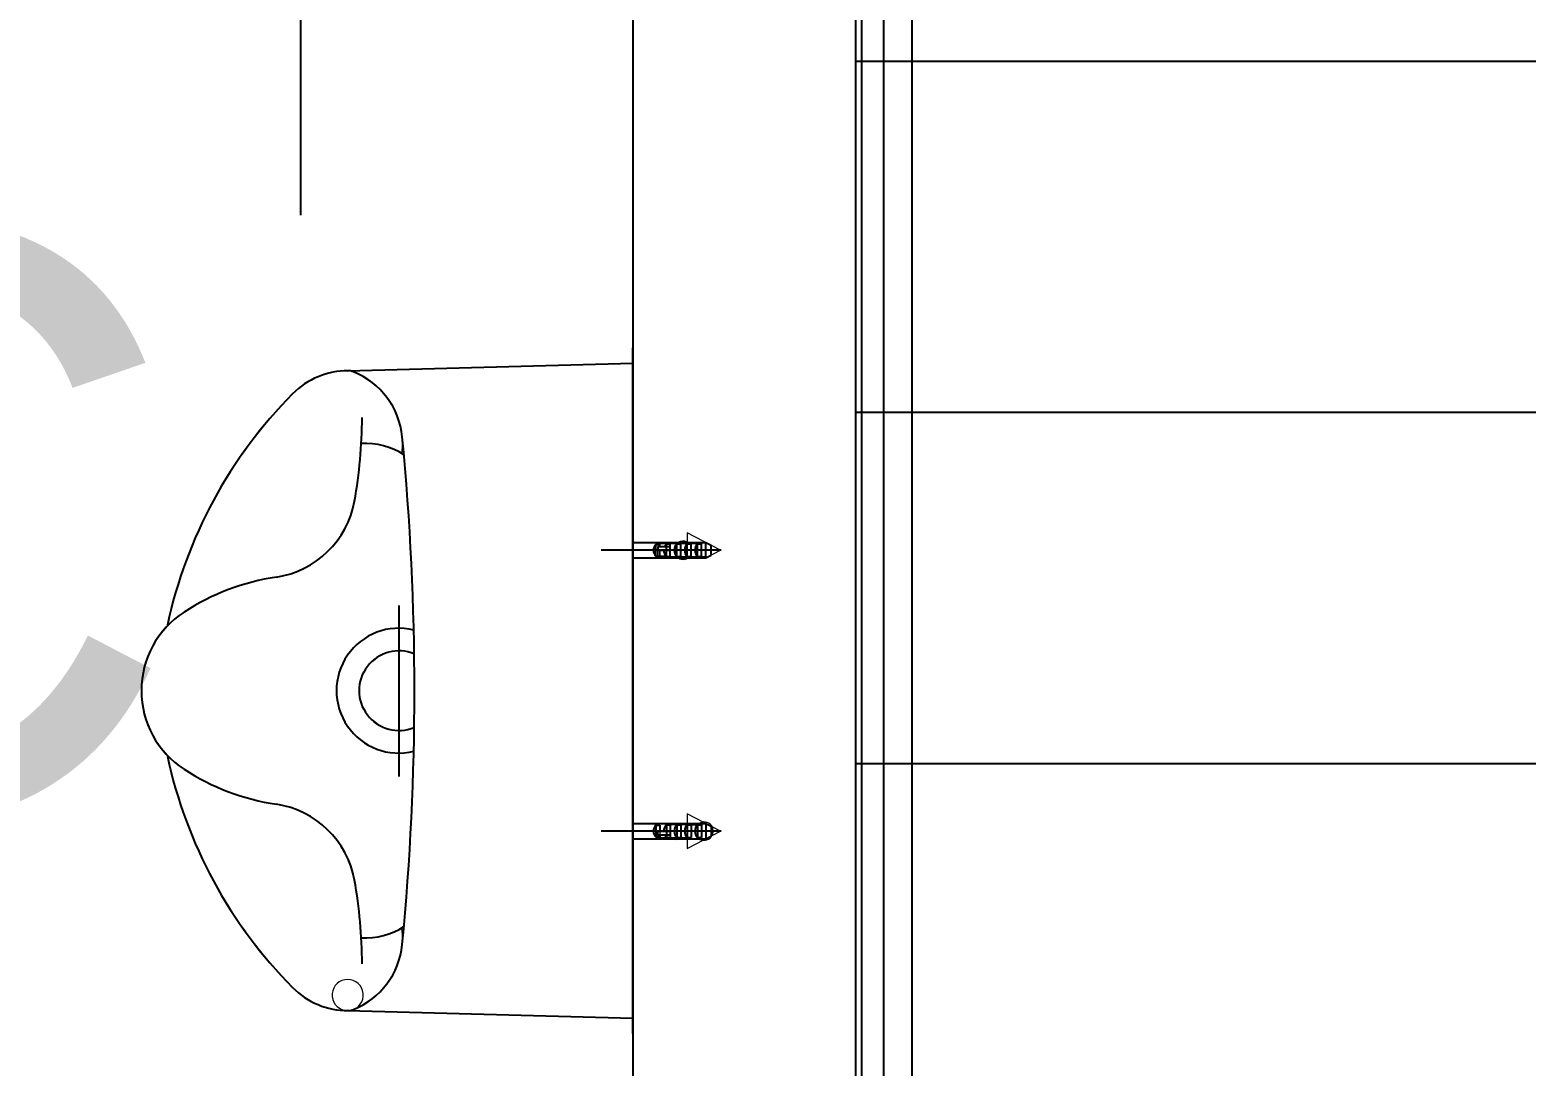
# Model space of a CAD drawing. Header units: millimetres. Extents: x 2148 to 2681, y 758 to 986.
# Drawn here: x 2348.833 to 2349.472, y 962.619 to 963.062 of the extents above; entities that cross this region are included whole.
import ezdxf

# ---------------------------------------------------------------- set-up
doc = ezdxf.new("R2010")
doc.units = ezdxf.units.MM
doc.linetypes.add('CENTER2', pattern=[28.575, 19.05, -3.175, 3.175, -3.175])
for name, color, linetype in [('0.1', 193, 'Continuous'), ('0.4', 121, 'Continuous'), ('contrucion line05', 86, 'Continuous'), ('DR', 7, 'Continuous'), ('ELAYOUT', 4, 'Continuous'), ('S_GRID LINES', 252, 'Continuous'), ('TEXT', 6, 'Continuous')]:
    doc.layers.add(name, color=color, linetype=linetype)
doc.styles.add('SWISS', font='swissl.ttf')

msp = doc.modelspace()

# ---------------------------------------------------------------- linework, layer by layer
at = {"layer": '0.1'}
for p, q in [((2349.090874, 962.6331659, 0), (2349.090874, 962.9259989, 0)), ((2349.090874, 962.6331659, 0), (2349.090874, 962.9259989, 0)), ((2348.968959, 962.9162481, 0), (2349.090874, 962.9195161, 0)), ((2348.968959, 962.9162481, 0), (2349.090874, 962.9195161, 0)), ((2349.090874, 962.9195161, 0), (2349.090874, 962.6396487, 0)), ((2349.090874, 962.9195161, 0), (2349.090874, 962.6396487, 0)), ((2348.9908743, 962.8159082, 0), (2348.9908743, 962.7429762, 0)), ((2348.9908743, 962.8159082, 0), (2348.9908743, 962.7429762, 0)), ((2348.968959, 962.6429167, 0), (2349.090874, 962.6396487, 0)), ((2348.968959, 962.6429167, 0), (2349.090874, 962.6396487, 0))]:
    msp.add_line(p, q, dxfattribs=at)
for centre, radius, start, end in [((2348.9691651, 962.8829155, 0), 0.0333332, 90, 135.2398539), ((2348.9691651, 962.8829155, 0), 0.0333332, 90, 135.2398539), ((2348.9690002, 962.9095816, 0), 0.0066666, 68.2052513, 90.3541978), ((2348.9690002, 962.9095816, 0), 0.0066666, 68.2052513, 90.3541978), ((2348.9590994, 962.8848211, 0), 0.0333332, 5.5579196, 68.2052513), ((2348.9590994, 962.8848211, 0), 0.0333332, 5.5579196, 68.2052513), ((2349.0875082, 962.765559, 0), 0.1999995, 135.2398539, 167.8570665), ((2349.0875082, 962.765559, 0), 0.1999995, 135.2398539, 167.8570665), ((2348.7751321, 962.8962488, 0), 0.1999995, 349.707183, 0), ((2348.7751321, 962.8962488, 0), 0.1999995, 349.707183, 0), ((2348.9766021, 962.8551892, 0), 0.0299999, 56.8616794, 93.4005379), ((2348.9766021, 962.8551892, 0), 0.0299999, 56.8616794, 93.4005379), ((2347.877614, 962.7795824, 0), 1.1199269, 354.4420804, 5.5579196), ((2347.877614, 962.7795824, 0), 1.1199269, 354.4420804, 5.5579196), ((2348.9325569, 962.8676602, 0), 0.0399999, 278.6098964, 349.707183), ((2348.9325569, 962.8676602, 0), 0.0399999, 278.6098964, 349.707183), ((2348.9535157, 962.7292383, 0), 0.0999997, 98.6098964, 122.9579081), ((2348.9535157, 962.7292383, 0), 0.0999997, 98.6098964, 122.9579081), ((2348.9208744, 962.7795824, 0), 0.0399999, 122.9579081, 237.0420919), ((2348.9208744, 962.7795824, 0), 0.0399999, 122.9579081, 237.0420919), ((2349.0223333, 962.7795824, 0), 0.133333, 167.8570665, 168.0735343), ((2349.0223333, 962.7795824, 0), 0.133333, 167.8570665, 168.0735343), ((2348.9908743, 962.7795824, 0), 0.0266666, 76.1859408, 283.8140592), ((2348.9908743, 962.7795824, 0), 0.0266666, 76.1859408, 283.8140592), ((2348.9908743, 962.7795824, 0), 0.017, 67.3130539, 292.6869461), ((2348.9908743, 962.7795824, 0), 0.017, 67.3130539, 292.6869461), ((2349.0223333, 962.7795824, 0), 0.133333, 191.9264657, 192.1429335), ((2349.0223333, 962.7795824, 0), 0.133333, 191.9264657, 192.1429335), ((2349.0875082, 962.7936058, 0), 0.1999995, 192.1429335, 224.7601461), ((2349.0875082, 962.7936058, 0), 0.1999995, 192.1429335, 224.7601461), ((2348.9535157, 962.8299265, 0), 0.0999997, 237.0420919, 261.3901036), ((2348.9535157, 962.8299265, 0), 0.0999997, 237.0420919, 261.3901036), ((2348.9325569, 962.6915046, 0), 0.0399999, 10.292817, 81.3901036), ((2348.9325569, 962.6915046, 0), 0.0399999, 10.292817, 81.3901036), ((2348.7751321, 962.662916, 0), 0.1999995, 0, 10.292817), ((2348.7751321, 962.662916, 0), 0.1999995, 0, 10.292817), ((2348.9766021, 962.7039756, 0), 0.0299999, 266.5994621, 303.1383206), ((2348.9766021, 962.7039756, 0), 0.0299999, 266.5994621, 303.1383206), ((2348.9590994, 962.6743437, 0), 0.0333332, 291.7947487, 354.4420804), ((2348.9590994, 962.6743437, 0), 0.0333332, 291.7947487, 354.4420804), ((2348.9691651, 962.6762493, 0), 0.0333332, 224.7601461, 270), ((2348.9691651, 962.6762493, 0), 0.0333332, 224.7601461, 270), ((2348.9690002, 962.6495833, 0), 0.0066666, 269.6458022, 291.7947487), ((2348.9690002, 962.6495833, 0), 0.0066666, 269.6458022, 291.7947487)]:
    msp.add_arc(centre, radius, start, end, dxfattribs=at)
at = {"layer": '0.4', "color": 193, "lineweight": 0, "ltscale": 0.5}
for p, q in [((2349.090874, 962.9195161, 0), (2348.968959, 962.9162481, 0)), ((2349.090874, 962.9195161, 0), (2348.968959, 962.9162481, 0)), ((2349.090874, 962.842823, 0), (2349.090874, 962.9195161, 0)), ((2349.090874, 962.842823, 0), (2349.090874, 962.9195161, 0)), ((2349.090874, 962.7228233, 0), (2349.090874, 962.8395823, 0)), ((2349.090874, 962.7228233, 0), (2349.090874, 962.8395823, 0)), ((2348.9908743, 962.7625825, 0), (2348.9908743, 962.7965824, 0)), ((2348.9908743, 962.7625825, 0), (2348.9908743, 962.7965824, 0)), ((2349.090874, 962.6396487, 0), (2349.090874, 962.7228233, 0)), ((2349.090874, 962.6396487, 0), (2349.090874, 962.7228233, 0)), ((2348.968959, 962.6429167, 0), (2349.090874, 962.6396487, 0)), ((2348.968959, 962.6429167, 0), (2349.090874, 962.6396487, 0))]:
    msp.add_line(p, q, dxfattribs=at)
at = {"layer": '0.4', "color": 86, "lineweight": 0, "ltscale": 0.5}
for p, q in [((2349.1282072, 962.8395823, 0), (2349.1140221, 962.8469704, 0)), ((2349.1140221, 962.8469704, 0), (2349.1140221, 962.8431338, 0)), ((2349.1282072, 962.8395823, 0), (2349.1140221, 962.8469704, 0)), ((2349.1140221, 962.8469704, 0), (2349.1140221, 962.8431338, 0)), ((2349.1101866, 962.842823, 0), (2349.090874, 962.842823, 0)), ((2349.1101866, 962.842823, 0), (2349.090874, 962.842823, 0)), ((2349.090874, 962.8395823, 0), (2349.1084666, 962.8395823, 0)), ((2349.090874, 962.8395823, 0), (2349.1084666, 962.8395823, 0)), ((2349.0995777, 962.8395823, 0), (2349.1006888, 962.8395823, 0)), ((2349.0995777, 962.8395823, 0), (2349.1006888, 962.8395823, 0)), ((2349.1095777, 962.8423137, 0), (2349.1006888, 962.8423137, 0)), ((2349.1006888, 962.8423137, 0), (2349.1006888, 962.8368508, 0)), ((2349.1095777, 962.8423137, 0), (2349.1006888, 962.8423137, 0)), ((2349.1006888, 962.8423137, 0), (2349.1006888, 962.8368508, 0)), ((2349.1006888, 962.8395823, 0), (2349.1006888, 962.8370823, 0)), ((2349.1006888, 962.8395823, 0), (2349.1006888, 962.8370823, 0)), ((2349.1014276, 962.8368508, 0), (2349.1014276, 962.8395823, 0)), ((2349.1014276, 962.8395823, 0), (2349.1067999, 962.8395823, 0)), ((2349.1014276, 962.8368508, 0), (2349.1014276, 962.8395823, 0)), ((2349.1014276, 962.8395823, 0), (2349.1067999, 962.8395823, 0)), ((2349.1023555, 962.8370823, 0), (2349.1023555, 962.8395823, 0)), ((2349.1023555, 962.8395823, 0), (2349.1040221, 962.8395823, 0)), ((2349.1023555, 962.8370823, 0), (2349.1023555, 962.8395823, 0)), ((2349.1023555, 962.8395823, 0), (2349.1040221, 962.8395823, 0)), ((2349.1040221, 962.8395823, 0), (2349.1051332, 962.8395823, 0)), ((2349.1040221, 962.8395823, 0), (2349.1051332, 962.8395823, 0)), ((2349.1051332, 962.8395823, 0), (2349.1051332, 962.8368508, 0)), ((2349.1051332, 962.8395823, 0), (2349.1051332, 962.8368508, 0)), ((2349.1067999, 962.8395823, 0), (2349.1067999, 962.8368508, 0)), ((2349.1067999, 962.8395823, 0), (2349.1067999, 962.8368508, 0)), ((2349.1201332, 962.8423137, 0), (2349.1095777, 962.8423137, 0)), ((2349.1095777, 962.8420823, 0), (2349.1095777, 962.8423137, 0)), ((2349.1095777, 962.8423137, 0), (2349.1112443, 962.8423137, 0)), ((2349.1201332, 962.8423137, 0), (2349.1095777, 962.8423137, 0)), ((2349.1095777, 962.8420823, 0), (2349.1095777, 962.8423137, 0)), ((2349.1095777, 962.8423137, 0), (2349.1112443, 962.8423137, 0)), ((2349.1112443, 962.8420823, 0), (2349.1095777, 962.8420823, 0)), ((2349.1112443, 962.8420823, 0), (2349.1095777, 962.8420823, 0)), ((2349.1112443, 962.8423137, 0), (2349.1112443, 962.8420823, 0)), ((2349.1112443, 962.8423137, 0), (2349.1112443, 962.8420823, 0)), ((2349.1201332, 962.8368508, 0), (2349.1201332, 962.8423137, 0)), ((2349.1201332, 962.8368508, 0), (2349.1201332, 962.8423137, 0)), ((2349.121985, 962.8363415, 0), (2349.1282072, 962.8395823, 0)), ((2349.121985, 962.8363415, 0), (2349.1282072, 962.8395823, 0)), ((2349.1006888, 962.8368508, 0), (2349.1201332, 962.8368508, 0)), ((2349.1006888, 962.8368508, 0), (2349.1201332, 962.8368508, 0)), ((2349.1067999, 962.8368508, 0), (2349.1014276, 962.8368508, 0)), ((2349.1067999, 962.8368508, 0), (2349.1014276, 962.8368508, 0)), ((2349.1049249, 962.8370823, 0), (2349.1023555, 962.8370823, 0)), ((2349.1049249, 962.8370823, 0), (2349.1023555, 962.8370823, 0)), ((2349.1023555, 962.8362664, 0), (2349.1023555, 962.8363415, 0)), ((2349.1023555, 962.8363415, 0), (2349.103863, 962.8363415, 0)), ((2349.1023555, 962.8362664, 0), (2349.1023555, 962.8363415, 0)), ((2349.1023555, 962.8363415, 0), (2349.103863, 962.8363415, 0)), ((2349.1151814, 962.8368508, 0), (2349.121985, 962.8368508, 0)), ((2349.1151814, 962.8368508, 0), (2349.121985, 962.8368508, 0)), ((2349.1184665, 962.8368508, 0), (2349.1196259, 962.8368508, 0)), ((2349.1184665, 962.8368508, 0), (2349.1196259, 962.8368508, 0)), ((2349.121985, 962.8368508, 0), (2349.121985, 962.8363415, 0)), ((2349.121985, 962.8368508, 0), (2349.121985, 962.8363415, 0)), ((2349.1282072, 962.7195826, 0), (2349.1140221, 962.7269707, 0)), ((2349.1140221, 962.7269707, 0), (2349.1140221, 962.722314, 0)), ((2349.1282072, 962.7195826, 0), (2349.1140221, 962.7269707, 0)), ((2349.1140221, 962.7269707, 0), (2349.1140221, 962.722314, 0)), ((2349.090874, 962.7228233, 0), (2349.1006888, 962.7228233, 0)), ((2349.1190754, 962.7228233, 0), (2349.090874, 962.7228233, 0)), ((2349.090874, 962.7228233, 0), (2349.1006888, 962.7228233, 0)), ((2349.1190754, 962.7228233, 0), (2349.090874, 962.7228233, 0)), ((2349.0999681, 962.7180085, 0), (2349.1006888, 962.7180085, 0)), ((2349.0999681, 962.7180085, 0), (2349.1006888, 962.7180085, 0)), ((2349.1006888, 962.7228233, 0), (2349.1006888, 962.7220826, 0)), ((2349.1006888, 962.7228233, 0), (2349.1006888, 962.7220826, 0)), ((2349.1006888, 962.7220826, 0), (2349.1023555, 962.7220826, 0)), ((2349.1006888, 962.7220826, 0), (2349.1023555, 962.7220826, 0)), ((2349.1006888, 962.7180085, 0), (2349.1006888, 962.7170826, 0)), ((2349.1006888, 962.7170826, 0), (2349.1006888, 962.7180085, 0)), ((2349.1006888, 962.7180085, 0), (2349.1014276, 962.7180085, 0)), ((2349.1006888, 962.7180085, 0), (2349.1006888, 962.7170826, 0)), ((2349.1006888, 962.7170826, 0), (2349.1006888, 962.7180085, 0)), ((2349.1006888, 962.7180085, 0), (2349.1014276, 962.7180085, 0)), ((2349.1014276, 962.7170826, 0), (2349.1006888, 962.7170826, 0)), ((2349.1014276, 962.7170826, 0), (2349.1006888, 962.7170826, 0)), ((2349.1014276, 962.7195826, 0), (2349.1014276, 962.7170826, 0)), ((2349.1014276, 962.7180085, 0), (2349.1014276, 962.7195826, 0)), ((2349.1014276, 962.7195826, 0), (2349.1023555, 962.7195826, 0)), ((2349.1023555, 962.7195826, 0), (2349.1014276, 962.7195826, 0)), ((2349.1014276, 962.7195826, 0), (2349.1014276, 962.7170826, 0)), ((2349.1014276, 962.7180085, 0), (2349.1014276, 962.7195826, 0)), ((2349.1014276, 962.7195826, 0), (2349.1023555, 962.7195826, 0)), ((2349.1023555, 962.7195826, 0), (2349.1014276, 962.7195826, 0)), ((2349.1023555, 962.7220826, 0), (2349.1023555, 962.7168511, 0)), ((2349.1023555, 962.7220826, 0), (2349.1023555, 962.7168511, 0)), ((2349.1023555, 962.7168511, 0), (2349.1156888, 962.7168511, 0)), ((2349.1023555, 962.7168511, 0), (2349.1156888, 962.7168511, 0)), ((2349.1140221, 962.722314, 0), (2349.1051332, 962.722314, 0)), ((2349.1051332, 962.722314, 0), (2349.1051332, 962.7195826, 0)), ((2349.1140221, 962.722314, 0), (2349.1051332, 962.722314, 0)), ((2349.1051332, 962.722314, 0), (2349.1051332, 962.7195826, 0)), ((2349.1051332, 962.7195826, 0), (2349.1140221, 962.7195826, 0)), ((2349.1051332, 962.7195826, 0), (2349.1140221, 962.7195826, 0)), ((2349.1095777, 962.7168511, 0), (2349.110737, 962.7168511, 0)), ((2349.1095777, 962.716031, 0), (2349.1095777, 962.7168511, 0)), ((2349.1095777, 962.7168511, 0), (2349.110737, 962.7168511, 0)), ((2349.1095777, 962.7168511, 0), (2349.110737, 962.7168511, 0)), ((2349.1095777, 962.716031, 0), (2349.1095777, 962.7168511, 0)), ((2349.1095777, 962.7168511, 0), (2349.110737, 962.7168511, 0)), ((2349.1140221, 962.7195826, 0), (2349.1140221, 962.7121945, 0)), ((2349.1140221, 962.7121945, 0), (2349.1282072, 962.7195826, 0)), ((2349.1140221, 962.7195826, 0), (2349.1140221, 962.7121945, 0)), ((2349.1140221, 962.7121945, 0), (2349.1282072, 962.7195826, 0)), ((2349.1156888, 962.7168511, 0), (2349.1156888, 962.722314, 0)), ((2349.1156888, 962.722314, 0), (2349.1184665, 962.722314, 0)), ((2349.1156888, 962.7168511, 0), (2349.1156888, 962.722314, 0)), ((2349.1156888, 962.722314, 0), (2349.1184665, 962.722314, 0)), ((2349.1184665, 962.7168511, 0), (2349.1184665, 962.7195826, 0)), ((2349.1184665, 962.7195826, 0), (2349.1201332, 962.7195826, 0)), ((2349.1184665, 962.7168511, 0), (2349.1184665, 962.7195826, 0)), ((2349.1184665, 962.7195826, 0), (2349.1201332, 962.7195826, 0)), ((2349.1196259, 962.7168511, 0), (2349.1184665, 962.7168511, 0)), ((2349.1196259, 962.7168511, 0), (2349.1184665, 962.7168511, 0)), ((2349.1201332, 962.7195826, 0), (2349.1201332, 962.7174944, 0)), ((2349.1201332, 962.7195826, 0), (2349.1201332, 962.7174944, 0)), ((2349.1023555, 962.7162667, 0), (2349.1023555, 962.7163418, 0)), ((2349.1023555, 962.7163418, 0), (2349.103863, 962.7163418, 0)), ((2349.1023555, 962.7162667, 0), (2349.1023555, 962.7163418, 0)), ((2349.1023555, 962.7163418, 0), (2349.103863, 962.7163418, 0))]:
    msp.add_line(p, q, dxfattribs=at)
at = {"layer": '0.4', "color": 193, "lineweight": 0, "ltscale": 0.5}
for centre, radius, start, end in [((2348.9691651, 962.8829155, 0), 0.0333332, 90.3541978, 135.2398539), ((2348.9691651, 962.8829155, 0), 0.0333332, 90.3541978, 135.2398539), ((2348.9690002, 962.9095816, 0), 0.0066666, 68.2052513, 90.3541978), ((2348.9690002, 962.9095816, 0), 0.0066666, 68.2052513, 90.3541978), ((2348.9690002, 962.9095816, 0), 0.0066666, 68.2052513, 90.3541978), ((2348.9690002, 962.9095816, 0), 0.0066666, 68.2052513, 90.3541978), ((2348.9590994, 962.8848211, 0), 0.0333332, 353.1068237, 68.2052513), ((2348.9590994, 962.8848211, 0), 0.0333332, 5.5579196, 68.2052513), ((2348.9590994, 962.8848211, 0), 0.0333332, 353.1068237, 68.2052513), ((2348.9590994, 962.8848211, 0), 0.0333332, 5.5579196, 68.2052513), ((2349.0875082, 962.765559, 0), 0.1999995, 135.2398539, 168.0015265), ((2349.0875082, 962.765559, 0), 0.1999995, 135.2398539, 168.0015265), ((2347.877614, 962.7795824, 0), 1.1199269, 354.4420804, 5.5579196), ((2347.877614, 962.7795824, 0), 1.1199269, 354.4420804, 5.5579196), ((2348.9766021, 962.8551892, 0), 0.0299999, 56.8616794, 58.6910395), ((2348.9766021, 962.8551892, 0), 0.0299999, 56.8616794, 58.6910395), ((2347.877614, 962.7795824, 0), 1.1199269, 1.3249284, 5.1602138), ((2347.877614, 962.7795824, 0), 1.1199269, 1.3249284, 5.1602138), ((2348.9208744, 962.7795824, 0), 0.0399999, 136.4614206, 223.5385794), ((2348.9208744, 962.7795824, 0), 0.0399999, 136.4614206, 223.5385794), ((2348.9908743, 962.7795824, 0), 0.0266666, 76.1859408, 283.8140592), ((2348.9908743, 962.7795824, 0), 0.0266666, 76.1859408, 283.8140592), ((2348.9908743, 962.7795824, 0), 0.017, 90, 270), ((2348.9908743, 962.7795824, 0), 0.017, 90, 270), ((2349.0875082, 962.7936058, 0), 0.1999995, 191.9984735, 224.7601461), ((2349.0875082, 962.7936058, 0), 0.1999995, 191.9984735, 224.7601461), ((2347.877614, 962.7795824, 0), 1.1199269, 354.8397862, 358.6750716), ((2347.877614, 962.7795824, 0), 1.1199269, 354.8397862, 358.6750716), ((2348.9766021, 962.7039756, 0), 0.0299999, 301.3089605, 303.1383206), ((2348.9766021, 962.7039756, 0), 0.0299999, 301.3089605, 303.1383206), ((2348.9590994, 962.6743437, 0), 0.0333332, 291.7947487, 6.8931763), ((2348.9590994, 962.6743437, 0), 0.0333332, 291.7947487, 6.8931763), ((2348.9590994, 962.6743437, 0), 0.0333332, 291.7947487, 354.4420804), ((2348.9590994, 962.6743437, 0), 0.0333332, 291.7947487, 354.4420804), ((2348.9690002, 962.6495833, 0), 0.0066666, 291.7947487, 270), ((2348.9690002, 962.6495833, 0), 0.0066666, 291.7947487, 270), ((2348.9691651, 962.6762493, 0), 0.0333332, 224.7601461, 269.6458022), ((2348.9691651, 962.6762493, 0), 0.0333332, 224.7601461, 269.6458022), ((2348.9690002, 962.6495833, 0), 0.0066666, 270, 291.7947487), ((2348.9690002, 962.6495833, 0), 0.0066666, 270, 291.7947487)]:
    msp.add_arc(centre, radius, start, end, dxfattribs=at)
at = {"layer": '0.4', "color": 86, "lineweight": 0, "ltscale": 0.5}
for centre, radius, start, end in [((2349.1029457, 962.8395823, 0), 0.003368, 180, 227.9249779), ((2349.1029457, 962.8395823, 0), 0.003368, 180, 227.9249779), ((2349.1079351, 962.8395823, 0), 0.003913, 180, 219.7095265), ((2349.1079351, 962.8395823, 0), 0.003913, 180, 224.2709838), ((2349.1079351, 962.8395823, 0), 0.003913, 180, 219.7095265), ((2349.1079351, 962.8395823, 0), 0.003913, 180, 224.2709838), ((2349.1123795, 962.8395823, 0), 0.003913, 180, 315.7290162), ((2349.1123795, 962.8395823, 0), 0.003913, 180, 315.7290162), ((2349.1123795, 962.8395823, 0), 0.003913, 65.1800397, 124.0859104), ((2349.1123795, 962.8395823, 0), 0.003913, 65.1800397, 124.0859104), ((2349.1029457, 962.8395823, 0), 0.003368, 259.9063431, 285.8039305), ((2349.1029457, 962.8395823, 0), 0.003368, 259.9063431, 285.8039305), ((2349.1212684, 962.8395823, 0), 0.003913, 224.2709838, 235.3955746), ((2349.1212684, 962.8395823, 0), 0.003913, 224.2709838, 235.3955746), ((2349.116824, 962.8395823, 0), 0.003913, 304.6044254, 315.7290162), ((2349.116824, 962.8395823, 0), 0.003913, 304.6044254, 315.7290162), ((2349.1212684, 962.7195826, 0), 0.003913, 135.7290162, 124.0859104), ((2349.1212684, 962.7195826, 0), 0.003913, 135.7290162, 124.0859104), ((2349.1029457, 962.7195826, 0), 0.003368, 207.8626725, 227.9249779), ((2349.1029457, 962.7195826, 0), 0.003368, 207.8626725, 227.9249779), ((2349.1123795, 962.7195826, 0), 0.003913, 224.2709838, 235.3955746), ((2349.1079351, 962.7195826, 0), 0.003913, 294.8199603, 315.7290162), ((2349.1123795, 962.7195826, 0), 0.003913, 224.2709838, 235.3955746), ((2349.1079351, 962.7195826, 0), 0.003913, 294.8199603, 315.7290162), ((2349.1079351, 962.7195826, 0), 0.003913, 304.6044254, 315.7290162), ((2349.1079351, 962.7195826, 0), 0.003913, 304.6044254, 315.7290162), ((2349.116824, 962.7195826, 0), 0.003913, 315.7290162, 327.7468832), ((2349.116824, 962.7195826, 0), 0.003913, 315.7290162, 327.7468832), ((2349.1029457, 962.7195826, 0), 0.003368, 259.9063431, 285.8039305), ((2349.1029457, 962.7195826, 0), 0.003368, 259.9063431, 285.8039305)]:
    msp.add_arc(centre, radius, start, end, dxfattribs=at)
at = {"layer": 'contrucion line05', "ltscale": 0.5}
for p, q in [((2349.1054366, 962.8395823, 0), (2349.0772895, 962.8395823, 0)), ((2349.1285891, 962.8395823, 0), (2349.0772895, 962.8395823, 0)), ((2349.1285891, 962.8395823, 0), (2349.0772895, 962.8395823, 0)), ((2349.1054366, 962.8395823, 0), (2349.0772895, 962.8395823, 0)), ((2349.1285891, 962.8395823, 0), (2349.0772895, 962.8395823, 0)), ((2349.1285891, 962.8395823, 0), (2349.0772895, 962.8395823, 0)), ((2349.090874, 962.842823, 0), (2349.121985, 962.842823, 0)), ((2349.090874, 962.842823, 0), (2349.121985, 962.842823, 0)), ((2349.1006888, 962.8420823, 0), (2349.1023555, 962.8420823, 0)), ((2349.1006888, 962.8395823, 0), (2349.1006888, 962.8420823, 0)), ((2349.1006888, 962.8420823, 0), (2349.1023555, 962.8420823, 0)), ((2349.1006888, 962.8395823, 0), (2349.1006888, 962.8420823, 0)), ((2349.1006888, 962.8370823, 0), (2349.1006888, 962.8395823, 0)), ((2349.1006888, 962.8370823, 0), (2349.1006888, 962.8395823, 0)), ((2349.1014276, 962.8411563, 0), (2349.1067999, 962.8411563, 0)), ((2349.1014276, 962.8411563, 0), (2349.1014276, 962.8395823, 0)), ((2349.1014276, 962.8411563, 0), (2349.1067999, 962.8411563, 0)), ((2349.1014276, 962.8411563, 0), (2349.1014276, 962.8395823, 0)), ((2349.1014276, 962.8395823, 0), (2349.1067999, 962.8395823, 0)), ((2349.1014276, 962.8395823, 0), (2349.1067999, 962.8395823, 0)), ((2349.1014276, 962.8395823, 0), (2349.1067999, 962.8395823, 0)), ((2349.1014276, 962.8395823, 0), (2349.1067999, 962.8395823, 0)), ((2349.1023555, 962.8411563, 0), (2349.1023555, 962.8420823, 0)), ((2349.1023555, 962.8411563, 0), (2349.1023555, 962.8420823, 0)), ((2349.1023555, 962.8370823, 0), (2349.1023555, 962.8395823, 0)), ((2349.1023555, 962.8370823, 0), (2349.1023555, 962.8395823, 0)), ((2349.1051332, 962.8423137, 0), (2349.1067999, 962.8423137, 0)), ((2349.1051332, 962.8368508, 0), (2349.1051332, 962.8423137, 0)), ((2349.1051332, 962.8423137, 0), (2349.1067999, 962.8423137, 0)), ((2349.1051332, 962.8368508, 0), (2349.1051332, 962.8423137, 0)), ((2349.1067999, 962.8368508, 0), (2349.1067999, 962.8423137, 0)), ((2349.1067999, 962.8368508, 0), (2349.1067999, 962.8423137, 0)), ((2349.1095777, 962.8368508, 0), (2349.1095777, 962.8423137, 0)), ((2349.1095777, 962.8423137, 0), (2349.1112443, 962.8423137, 0)), ((2349.1095777, 962.8368508, 0), (2349.1095777, 962.8423137, 0)), ((2349.1095777, 962.8423137, 0), (2349.1112443, 962.8423137, 0)), ((2349.1112443, 962.8368508, 0), (2349.1112443, 962.8423137, 0)), ((2349.1112443, 962.8368508, 0), (2349.1112443, 962.8423137, 0)), ((2349.1140221, 962.8368508, 0), (2349.1140221, 962.8423137, 0)), ((2349.1140221, 962.8423137, 0), (2349.1156888, 962.8423137, 0)), ((2349.1140221, 962.8368508, 0), (2349.1140221, 962.8423137, 0)), ((2349.1140221, 962.8423137, 0), (2349.1156888, 962.8423137, 0)), ((2349.1156888, 962.8368508, 0), (2349.1156888, 962.8423137, 0)), ((2349.1156888, 962.8368508, 0), (2349.1156888, 962.8423137, 0)), ((2349.1184665, 962.8368508, 0), (2349.1184665, 962.8423137, 0)), ((2349.1184665, 962.8423137, 0), (2349.1201332, 962.8423137, 0)), ((2349.1184665, 962.8368508, 0), (2349.1184665, 962.8423137, 0)), ((2349.1184665, 962.8423137, 0), (2349.1201332, 962.8423137, 0)), ((2349.1201332, 962.8368508, 0), (2349.1201332, 962.8423137, 0)), ((2349.1201332, 962.8368508, 0), (2349.1201332, 962.8423137, 0)), ((2349.121985, 962.8363415, 0), (2349.121985, 962.842823, 0)), ((2349.121985, 962.842823, 0), (2349.1242073, 962.8416656, 0)), ((2349.121985, 962.8363415, 0), (2349.121985, 962.842823, 0)), ((2349.121985, 962.842823, 0), (2349.1242073, 962.8416656, 0)), ((2349.1242073, 962.8374989, 0), (2349.1242073, 962.8416656, 0)), ((2349.1242073, 962.8374989, 0), (2349.1242073, 962.8416656, 0)), ((2349.090874, 962.8363415, 0), (2349.121985, 962.8363415, 0)), ((2349.090874, 962.8363415, 0), (2349.121985, 962.8363415, 0)), ((2349.1006888, 962.8370823, 0), (2349.1023555, 962.8370823, 0)), ((2349.1006888, 962.8370823, 0), (2349.1023555, 962.8370823, 0)), ((2349.1051332, 962.8368508, 0), (2349.1067999, 962.8368508, 0)), ((2349.1051332, 962.8368508, 0), (2349.1067999, 962.8368508, 0)), ((2349.1095777, 962.8368508, 0), (2349.1112443, 962.8368508, 0)), ((2349.1095777, 962.8368508, 0), (2349.1112443, 962.8368508, 0)), ((2349.1140221, 962.8368508, 0), (2349.1156888, 962.8368508, 0)), ((2349.1140221, 962.8368508, 0), (2349.1156888, 962.8368508, 0)), ((2349.1184665, 962.8368508, 0), (2349.1201332, 962.8368508, 0)), ((2349.1184665, 962.8368508, 0), (2349.1201332, 962.8368508, 0)), ((2349.121985, 962.8363415, 0), (2349.1242073, 962.8374989, 0)), ((2349.121985, 962.8363415, 0), (2349.1242073, 962.8374989, 0)), ((2349.1285891, 962.7195826, 0), (2349.0772895, 962.7195826, 0)), ((2349.1285891, 962.7195826, 0), (2349.0772895, 962.7195826, 0)), ((2349.1285891, 962.7195826, 0), (2349.0772895, 962.7195826, 0)), ((2349.1285891, 962.7195826, 0), (2349.0772895, 962.7195826, 0)), ((2349.090874, 962.7228233, 0), (2349.121985, 962.7228233, 0)), ((2349.090874, 962.7228233, 0), (2349.121985, 962.7228233, 0)), ((2349.1006888, 962.7220826, 0), (2349.1006888, 962.7195826, 0)), ((2349.1006888, 962.7220826, 0), (2349.1023555, 962.7220826, 0)), ((2349.1006888, 962.7220826, 0), (2349.1006888, 962.7195826, 0)), ((2349.1006888, 962.7220826, 0), (2349.1023555, 962.7220826, 0)), ((2349.1006888, 962.7195826, 0), (2349.1006888, 962.7170826, 0)), ((2349.1006888, 962.7195826, 0), (2349.1006888, 962.7170826, 0)), ((2349.1006888, 962.7170826, 0), (2349.1023555, 962.7170826, 0)), ((2349.1006888, 962.7170826, 0), (2349.1023555, 962.7170826, 0)), ((2349.1014276, 962.7180085, 0), (2349.1014276, 962.7195826, 0)), ((2349.1014276, 962.7195826, 0), (2349.1067999, 962.7195826, 0)), ((2349.1014276, 962.7195826, 0), (2349.1067999, 962.7195826, 0)), ((2349.1014276, 962.7180085, 0), (2349.1014276, 962.7195826, 0)), ((2349.1014276, 962.7195826, 0), (2349.1067999, 962.7195826, 0)), ((2349.1014276, 962.7195826, 0), (2349.1067999, 962.7195826, 0)), ((2349.1014276, 962.7180085, 0), (2349.1067999, 962.7180085, 0)), ((2349.1014276, 962.7180085, 0), (2349.1067999, 962.7180085, 0)), ((2349.1023555, 962.7220826, 0), (2349.1023555, 962.7195826, 0)), ((2349.1023555, 962.7220826, 0), (2349.1023555, 962.7195826, 0)), ((2349.1023555, 962.7180085, 0), (2349.1023555, 962.7170826, 0)), ((2349.1023555, 962.7180085, 0), (2349.1023555, 962.7170826, 0)), ((2349.1051332, 962.722314, 0), (2349.1051332, 962.7168511, 0)), ((2349.1051332, 962.722314, 0), (2349.1067999, 962.722314, 0)), ((2349.1051332, 962.722314, 0), (2349.1051332, 962.7168511, 0)), ((2349.1051332, 962.722314, 0), (2349.1067999, 962.722314, 0)), ((2349.1051332, 962.7168511, 0), (2349.1067999, 962.7168511, 0)), ((2349.1051332, 962.7168511, 0), (2349.1067999, 962.7168511, 0)), ((2349.1067999, 962.722314, 0), (2349.1067999, 962.7168511, 0)), ((2349.1067999, 962.722314, 0), (2349.1067999, 962.7168511, 0)), ((2349.1095777, 962.722314, 0), (2349.1112443, 962.722314, 0)), ((2349.1095777, 962.722314, 0), (2349.1095777, 962.7168511, 0)), ((2349.1095777, 962.722314, 0), (2349.1112443, 962.722314, 0)), ((2349.1095777, 962.722314, 0), (2349.1095777, 962.7168511, 0)), ((2349.1095777, 962.7168511, 0), (2349.1112443, 962.7168511, 0)), ((2349.1095777, 962.7168511, 0), (2349.1112443, 962.7168511, 0)), ((2349.1112443, 962.722314, 0), (2349.1112443, 962.7168511, 0)), ((2349.1112443, 962.722314, 0), (2349.1112443, 962.7168511, 0)), ((2349.1140221, 962.722314, 0), (2349.1156888, 962.722314, 0)), ((2349.1140221, 962.722314, 0), (2349.1140221, 962.7168511, 0)), ((2349.1140221, 962.722314, 0), (2349.1156888, 962.722314, 0)), ((2349.1140221, 962.722314, 0), (2349.1140221, 962.7168511, 0)), ((2349.1140221, 962.7168511, 0), (2349.1156888, 962.7168511, 0)), ((2349.1140221, 962.7168511, 0), (2349.1156888, 962.7168511, 0)), ((2349.1156888, 962.722314, 0), (2349.1156888, 962.7168511, 0)), ((2349.1156888, 962.722314, 0), (2349.1156888, 962.7168511, 0)), ((2349.1184665, 962.722314, 0), (2349.1201332, 962.722314, 0)), ((2349.1184665, 962.722314, 0), (2349.1184665, 962.7168511, 0)), ((2349.1184665, 962.722314, 0), (2349.1201332, 962.722314, 0)), ((2349.1184665, 962.722314, 0), (2349.1184665, 962.7168511, 0)), ((2349.1184665, 962.7168511, 0), (2349.1201332, 962.7168511, 0)), ((2349.1184665, 962.7168511, 0), (2349.1201332, 962.7168511, 0)), ((2349.1201332, 962.722314, 0), (2349.1201332, 962.7168511, 0)), ((2349.1201332, 962.722314, 0), (2349.1201332, 962.7168511, 0)), ((2349.121985, 962.7228233, 0), (2349.1242073, 962.7216659, 0)), ((2349.121985, 962.7228233, 0), (2349.121985, 962.7163418, 0)), ((2349.121985, 962.7228233, 0), (2349.1242073, 962.7216659, 0)), ((2349.121985, 962.7228233, 0), (2349.121985, 962.7163418, 0)), ((2349.121985, 962.7163418, 0), (2349.1242073, 962.7174992, 0)), ((2349.121985, 962.7163418, 0), (2349.1242073, 962.7174992, 0)), ((2349.1242073, 962.7216659, 0), (2349.1242073, 962.7174992, 0)), ((2349.1242073, 962.7216659, 0), (2349.1242073, 962.7174992, 0)), ((2349.090874, 962.7163418, 0), (2349.121985, 962.7163418, 0)), ((2349.090874, 962.7163418, 0), (2349.121985, 962.7163418, 0))]:
    msp.add_line(p, q, dxfattribs=at)
for centre, radius, start, end in [((2349.1029457, 962.8395823, 0), 0.003368, 132.0750221, 180), ((2349.1029457, 962.8395823, 0), 0.003368, 132.0750221, 180), ((2349.1029457, 962.8395823, 0), 0.003368, 180, 227.9249779), ((2349.1029457, 962.8395823, 0), 0.003368, 180, 227.9249779), ((2349.1079351, 962.8395823, 0), 0.003913, 180, 224.2709838), ((2349.1079351, 962.8395823, 0), 0.003913, 180, 224.2709838), ((2349.1079351, 962.8395823, 0), 0.003913, 135.7290162, 156.2799808), ((2349.1079351, 962.8395823, 0), 0.003913, 135.7290162, 156.2799808), ((2349.1123795, 962.8395823, 0), 0.003913, 135.7290162, 224.2709838), ((2349.1123795, 962.8395823, 0), 0.003913, 135.7290162, 224.2709838), ((2349.116824, 962.8395823, 0), 0.003913, 135.7290162, 224.2709838), ((2349.116824, 962.8395823, 0), 0.003913, 135.7290162, 224.2709838), ((2349.1212684, 962.8395823, 0), 0.003913, 135.7290162, 224.2709838), ((2349.1212684, 962.8395823, 0), 0.003913, 135.7290162, 224.2709838), ((2349.1029457, 962.7195826, 0), 0.003368, 132.0750221, 180), ((2349.1029457, 962.7195826, 0), 0.003368, 132.0750221, 180), ((2349.1029457, 962.7195826, 0), 0.003368, 180, 227.9249779), ((2349.1029457, 962.7195826, 0), 0.003368, 180, 227.9249779), ((2349.1079351, 962.7195826, 0), 0.003913, 135.7290162, 180), ((2349.1079351, 962.7195826, 0), 0.003913, 135.7290162, 180), ((2349.1079351, 962.7195826, 0), 0.003913, 203.7200192, 224.2709838), ((2349.1079351, 962.7195826, 0), 0.003913, 203.7200192, 224.2709838), ((2349.1123795, 962.7195826, 0), 0.003913, 135.7290162, 224.2709838), ((2349.1123795, 962.7195826, 0), 0.003913, 135.7290162, 224.2709838), ((2349.116824, 962.7195826, 0), 0.003913, 135.7290162, 224.2709838), ((2349.116824, 962.7195826, 0), 0.003913, 135.7290162, 224.2709838), ((2349.1212684, 962.7195826, 0), 0.003913, 135.7290162, 224.2709838), ((2349.1212684, 962.7195826, 0), 0.003913, 135.7290162, 224.2709838)]:
    msp.add_arc(centre, radius, start, end, dxfattribs=at)
at = {"layer": 'DR', "ltscale": 10}
for p, q in [((2349.1980611, 962.5705286), (2349.1980611, 965.7299122)), ((2349.2100611, 962.5654846), (2349.2100611, 965.7299122)), ((2349.1860611, 962.5755726), (2349.1860611, 965.599531)), ((2349.1980611, 962.5705286), (2349.1980611, 965.599531)), ((2349.2100611, 962.5654846), (2349.2100611, 965.599531)), ((2349.1860611, 963.0485244), (2350.2360611, 963.0485244)), ((2349.1860611, 962.8985244), (2350.2360611, 962.8985244)), ((2349.1860611, 962.8985244), (2350.2360611, 962.8985244)), ((2349.1860611, 962.7485244), (2350.2360611, 962.7485244))]:
    msp.add_line(p, q, dxfattribs=at)
at = {"layer": 'ELAYOUT', "ltscale": 10}
for p, q in [((2349.090874, 964.4354981, 0), (2349.090874, 961.644711, 0)), ((2349.1886629, 961.4150784, 0), (2349.1886629, 964.4354981, 0))]:
    msp.add_line(p, q, dxfattribs=at)
at = {"layer": 'S_GRID LINES', "linetype": 'CENTER2', "ltscale": 0.2}
msp.add_line((2348.9489709, 922.9776771, 0), (2348.9489709, 977.7411715, 0), dxfattribs=at)
msp.add_line((2348.9489709, 922.9776771, 0), (2348.9489709, 977.7411715, 0), dxfattribs=at)

# ---------------------------------------------------------------- texts
at = {"layer": 'TEXT', "style": 'SWISS', "text_generation_flag": 6}
msp.add_text('MT-1C', height=0.2521511, rotation=180, dxfattribs=at).set_placement((2347.8221853, 962.7261825, 0))

doc.saveas('drawing.dxf')
